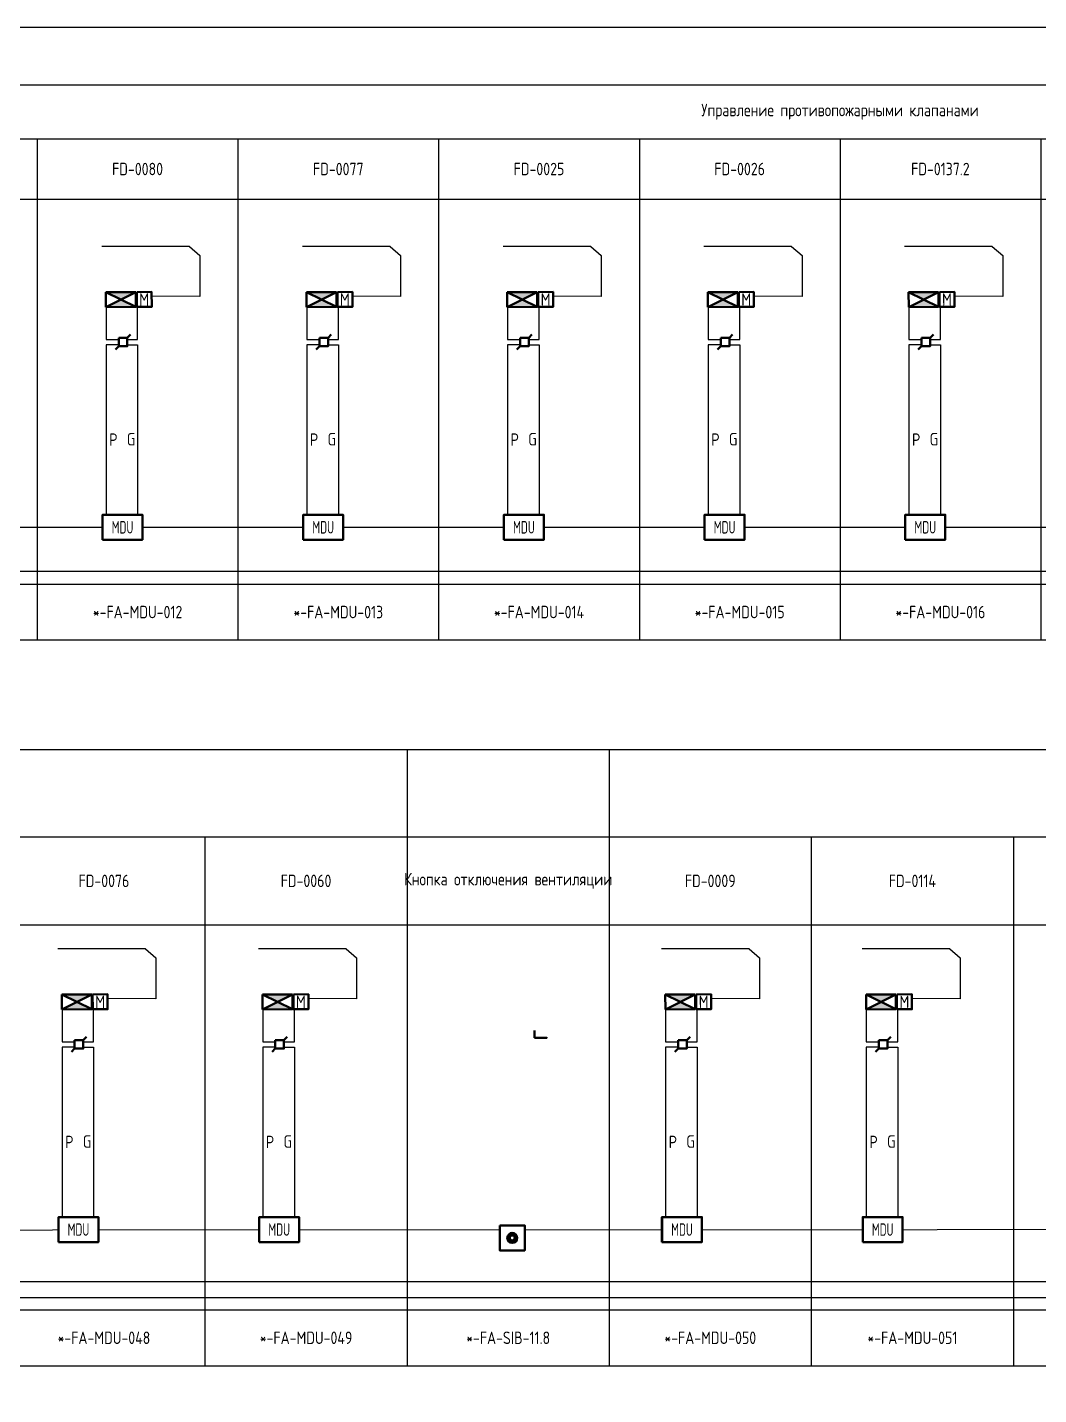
# Model space of a CAD drawing. Header units: millimetres. Extents: x 127230 to 906013, y -355313 to -209225.
# Drawn here: x 261642 to 281908, y -284653 to -257273 of the extents above; entities that cross this region are included whole.
import ezdxf
from ezdxf.enums import TextEntityAlignment as Align

# ---------------------------------------------------------------- set-up
doc = ezdxf.new("R2018")
doc.units = ezdxf.units.MM
doc.linetypes.add('Cплошная', pattern=[0])
for name, color, linetype, lineweight in [('14', 250, 'Continuous', 0), ('GM_кабель_СПС', 6, 'Continuous', 25), ('АТ_ПС_ИП_025', 1, 'Continuous', 25), ('АТ_ПС_ППКП_025', 5, 'Continuous', 25), ('АТ_ПС_Текст_025', 7, 'Continuous', 25), ('АТ_ПС_Трасса_100', 1, 'Continuous', 100)]:
    doc.layers.add(name, color=color, linetype=linetype, lineweight=lineweight)
doc.layers.add('ПС2', color=230, linetype='Continuous')
doc.styles.add('GLE_OASR_TextStyle', font='GOST2304A.ttf')
doc.styles.get("Standard").update_dxf_attribs({"font": 'gost_0.ttf'})
doc.styles.add('ГОСТ 2.304', font='CS_Gost2304.shx', dxfattribs={"width": 0.8})
doc.styles.add('Текст Т', font='isocpeur.ttf')

# ---------------------------------------------------------------- blocks, each defined once
blk = doc.blocks.new('*U53')
at = {"color": 0, "lineweight": 30, "width": 1.001, "flags": 104}
blk.add_attdef('ТЕКСТ1', text='', height=2.5, dxfattribs=at).set_placement((0.55, 3.27), align=Align.TOP_LEFT)
at = {"color": 0, "lineweight": 0}
blk.add_wipeout([(0, 4.3), (16.02, 4.3), (16.02, 0), (0, 0)], dxfattribs=at)
blk = doc.blocks.new('*U54')
at = {"color": 0, "lineweight": 30, "width": 1.001, "flags": 104}
blk.add_attdef('ТЕКСТ1', text='', height=2.5, dxfattribs=at).set_placement((0.55, 3.27), align=Align.TOP_LEFT)
at = {"color": 0, "lineweight": 0}
blk.add_wipeout([(0, 4.3), (21.07, 4.3), (21.07, 0), (0, 0)], dxfattribs=at)
blk = doc.blocks.new('*U49')
at = {"linetype": 'Continuous', "lineweight": 25}
blk.add_wipeout([(-1.5, -1.5), (-1.5, 1.5), (1.5, 1.5), (1.5, -1.5)], dxfattribs=at)
at = {"color": 0, "linetype": 'Continuous', "lineweight": -2}
for p, q in [((1.5, 1.5), (2.63, 2.63)), ((-1.5, -1.5), (-2.63, -2.63))]:
    blk.add_line(p, q, dxfattribs=at)
blk.add_lwpolyline([(-1.5, 1.5), (1.5, 1.5), (1.5, -1.5), (-1.5, -1.5)], close=True, dxfattribs=at)
blk = doc.blocks.new('*U52')
at = {"linetype": 'Continuous', "lineweight": -2}
h = blk.add_hatch(color=0, dxfattribs=at)
h.dxf.hatch_style = 1
h.paths.add_polyline_path([(-6, 2.97), (-2.98, 1.48), (0, 2.97)])
h.paths.add_polyline_path([(-2.98, 1.48), (-6, -0.03), (0, -0.03), (0, 0)])
at = {"color": 0, "linetype": 'Continuous', "lineweight": -2}
for p, q in [((-6, -0.03), (-6, 2.97)), ((0, 2.97), (-6, 2.97)), ((-6, 2.97), (0, 0)), ((-6, -0.03), (0, 2.97)), ((0, -0.03), (0, 2.97)), ((0, 1.47), (0.18, 1.47)), ((-6, -0.03), (0, -0.03))]:
    blk.add_line(p, q, dxfattribs=at)
blk.add_lwpolyline([(0.18, 2.97), (3.18, 2.97), (3.18, -0.03), (0.18, -0.03)], close=True, dxfattribs=at)
at = {"color": 0, "linetype": 'Continuous', "lineweight": -2, "style": 'GLE_OASR_TextStyle'}
blk.add_text('М', height=2.5, dxfattribs=at).set_placement((1.68, 1.47), align=Align.MIDDLE_CENTER)
blk = doc.blocks.new('*U51')
at = {"color": 0, "linetype": 'Continuous', "lineweight": -2}
blk.add_lwpolyline([(-8, -0.03), (0, -0.03), (0, 4.97), (-8, 4.97)], close=True, dxfattribs=at)
at = {"color": 0, "linetype": 'Continuous', "lineweight": -2, "style": 'ГОСТ 2.304', "width": 0.8, "flags": 4}
blk.add_attdef('НАДПИСЬ', text='', height=2.5, dxfattribs=at).set_placement((-4, 2.47), align=Align.MIDDLE_CENTER)
blk = doc.blocks.new('*U50')
at = {"color": 0, "lineweight": 0}
blk.add_wipeout([(-2.08, 6.13), (-19.65, 6.12), (-19.65, 1.83), (-2.08, 1.83)], dxfattribs=at)
at = {"color": 0, "linetype": 'Cплошная', "lineweight": 25}
for q in [(-19.65, 1.83), (0, 0)]:
    blk.add_line((-2.08, 1.83), q, dxfattribs=at)
at = {"color": 0, "lineweight": 30, "flags": 104}
blk.add_attdef('ТЕКСТ1', text='', height=2.5, dxfattribs=at).set_placement((-2.99, 5.1), align=Align.TOP_RIGHT)
blk = doc.blocks.new('*T83')
at = {"color": 7, "linetype": 'ByBlock', "transparency": 16777216}
for p, q in [((0, 0), (156845, 0)), ((0, 0), (0, -11120)), ((40217, 0), (40217, -11120)), ((44238, 0), (44238, -11120)), ((48260, 0), (48260, -11120)), ((88477, 0), (88477, -11120)), ((92498, 0), (92498, -11120)), ((96520, 0), (96520, -11120)), ((100542, 0), (100542, -11120)), ((104563, 0), (104563, -11120)), ((156845, 0), (156845, -11120)), ((0, -1085), (4022, -1085)), ((4022, -1085), (4022, -11120)), ((8043, -1085), (8043, -11120)), ((12065, -1085), (12065, -11120)), ((16087, -1085), (16087, -11120)), ((20108, -1085), (20108, -11120)), ((24130, -1085), (24130, -11120)), ((28152, -1085), (28152, -11120)), ((32173, -1085), (32173, -11120)), ((36195, -1085), (36195, -11120)), ((40217, -1085), (156845, -1085)), ((52282, -1085), (52282, -11120)), ((56303, -1085), (56303, -11120)), ((60325, -1085), (60325, -11120)), ((64347, -1085), (64347, -11120)), ((68368, -1085), (68368, -11120)), ((72390, -1085), (72390, -11120)), ((76412, -1085), (76412, -11120)), ((80433, -1085), (80433, -11120)), ((84455, -1085), (84455, -11120)), ((108585, -1085), (108585, -11120)), ((112607, -1085), (112607, -11120)), ((116628, -1085), (116628, -11120)), ((120650, -1085), (120650, -11120)), ((124672, -1085), (124672, -11120)), ((128693, -1085), (128693, -11120)), ((132715, -1085), (132715, -11120)), ((136737, -1085), (136737, -11120)), ((140758, -1085), (140758, -11120)), ((144780, -1085), (144780, -11120)), ((148802, -1085), (148802, -11120)), ((152823, -1085), (152823, -11120)), ((0, -2294), (156845, -2294)), ((0, -10002), (156845, -10002)), ((0, -11120), (156845, -11120))]:
    blk.add_line(p, q, dxfattribs=at)
at = {"color": 0, "linetype": 'ByBlock', "lineweight": -2, "transparency": 16777216}
blk.add_line((4022, -1085), (40217, -1085), dxfattribs=at)
at = {"color": 7, "transparency": 16777216, "attachment_point": 5}
for s, insert, char_height, width, style in [('Управление противопожарными клапанами', (94509, -542), 250, 4020.47, 'GLE_OASR_TextStyle'), ('Управление противопожарными клапанами', (20108, -542), 250, 40215.47, 'GLE_OASR_TextStyle'), ('Управление противопожарными клапанами', (42227, -542), 0.18, 4020.47, 'Текст Т'), ('Управление противопожарными клапанами', (46249, -542), 0.18, 4020.47, 'Текст Т'), ('Управление противопожарными клапанами', (68368, -542), 250, 40215.47, 'GLE_OASR_TextStyle'), ('Управление противопожарными клапанами', (90488, -542), 0.18, 4020.47, 'Текст Т'), ('Управление противопожарными клапанами', (98531, -542), 0.18, 4020.47, 'Текст Т'), ('Управление противопожарными клапанами', (102553, -542), 0.18, 4020.47, 'Текст Т'), ('Управление противопожарными клапанами', (130704, -542), 250, 52280.47, 'GLE_OASR_TextStyle'), ('Дистанционный пуск ^Jсистемы дымоудаления', (42227, -1689), 250, 4020.47, 'GLE_OASR_TextStyle'), ('Дистанционный пуск ^Jсистемы дымоудаления', (46249, -1689), 250, 4020.47, 'GLE_OASR_TextStyle'), ('Дистанционный пуск ^Jсистемы дымоудаления', (90488, -1689), 250, 4020.47, 'GLE_OASR_TextStyle'), ('Дистанционный пуск ^Jсистемы дымоудаления', (98531, -1689), 250, 4020.47, 'GLE_OASR_TextStyle'), ('Дистанционный пуск ^Jсистемы дымоудаления', (102553, -1689), 250, 4020.47, 'GLE_OASR_TextStyle'), ('FD-0142', (2011, -1689), 250, 4020.47, 'GLE_OASR_TextStyle'), ('FD-0141', (6032, -1689), 250, 4020.47, 'GLE_OASR_TextStyle'), ('FD-0027', (10054, -1689), 250, 4020.47, 'GLE_OASR_TextStyle'), ('FD-0005', (14076, -1689), 250, 4020.47, 'GLE_OASR_TextStyle'), ('SD-0004', (18097, -1689), 250, 4020.47, 'GLE_OASR_TextStyle'), ('FD-0004', (22119, -1689), 250, 4020.47, 'GLE_OASR_TextStyle'), ('FD-0140', (26141, -1689), 250, 4020.47, 'GLE_OASR_TextStyle'), ('FD-0028', (30162, -1689), 250, 4020.47, 'GLE_OASR_TextStyle'), ('FD-0030', (34184, -1689), 250, 4020.47, 'GLE_OASR_TextStyle'), ('FD-0027', (38206, -1689), 250, 4020.47, 'GLE_OASR_TextStyle'), ('FD-121', (50271, -1689), 250, 4020.47, 'GLE_OASR_TextStyle'), ('FD-0080', (54292, -1689), 250, 4020.47, 'GLE_OASR_TextStyle'), ('FD-0077', (58314, -1689), 250, 4020.47, 'GLE_OASR_TextStyle'), ('FD-0025', (62336, -1689), 250, 4020.47, 'GLE_OASR_TextStyle'), ('FD-0026', (66357, -1689), 250, 4020.47, 'GLE_OASR_TextStyle'), ('FD-0137.2', (70379, -1689), 250, 4020.47, 'GLE_OASR_TextStyle'), ('FD-0137.1', (74401, -1689), 250, 4020.47, 'GLE_OASR_TextStyle'), ('FD-0113', (78422, -1689), 250, 4020.47, 'GLE_OASR_TextStyle'), ('FD-0072', (82444, -1689), 250, 4020.47, 'GLE_OASR_TextStyle'), ('FD-0073', (86466, -1689), 250, 4020.47, 'GLE_OASR_TextStyle'), ('FD-0137.3', (94509, -1689), 250, 4020.47, 'GLE_OASR_TextStyle'), ('FD-0002', (106574, -1689), 250, 4020.47, 'GLE_OASR_TextStyle'), ('FD-0083', (110596, -1689), 250, 4020.47, 'GLE_OASR_TextStyle'), ('FD-0082', (114618, -1689), 250, 4020.47, 'GLE_OASR_TextStyle'), ('FD-0024', (118639, -1689), 250, 4020.47, 'GLE_OASR_TextStyle'), ('SD-0001', (122661, -1689), 250, 4020.47, 'GLE_OASR_TextStyle'), ('FD-0001', (126683, -1689), 250, 4020.47, 'GLE_OASR_TextStyle'), ('FD-0003', (130704, -1689), 250, 4020.47, 'GLE_OASR_TextStyle'), ('FD-0023', (134726, -1689), 250, 4020.47, 'GLE_OASR_TextStyle'), ('FD-0022', (138748, -1689), 250, 4020.47, 'GLE_OASR_TextStyle'), ('FD-0032', (142769, -1689), 250, 4020.47, 'GLE_OASR_TextStyle'), ('FD-0010', (146791, -1689), 250, 4020.47, 'GLE_OASR_TextStyle'), ('FD-0155', (150813, -1689), 250, 4020.47, 'GLE_OASR_TextStyle'), ('FD-0085', (154834, -1689), 250, 4020.47, 'GLE_OASR_TextStyle'), ('*-FA-MDU-001', (2011, -10561), 250, 4020.47, 'GLE_OASR_TextStyle'), ('*-FA-MDU-002', (6032, -10561), 250, 4020.47, 'GLE_OASR_TextStyle'), ('*-FA-MDU-003', (10054, -10561), 250, 4020.47, 'GLE_OASR_TextStyle'), ('*-FA-MDU-004', (14076, -10561), 250, 4020.47, 'GLE_OASR_TextStyle'), ('*-FA-MDU-005', (18097, -10561), 250, 4020.47, 'GLE_OASR_TextStyle'), ('*-FA-MDU-006', (22119, -10561), 250, 4020.47, 'GLE_OASR_TextStyle'), ('*-FA-MDU-007', (26141, -10561), 250, 4020.47, 'GLE_OASR_TextStyle'), ('*-FA-MDU-008', (30162, -10561), 250, 4020.47, 'GLE_OASR_TextStyle'), ('*-FA-MDU-009', (34184, -10561), 250, 4020.47, 'GLE_OASR_TextStyle'), ('*-FA-MDU-010', (38206, -10561), 250, 4020.47, 'GLE_OASR_TextStyle'), ('*-FA-SIB-11.7', (42227, -10561), 250, 4020.47, 'GLE_OASR_TextStyle'), ('*-FA-SIB-11.6', (46249, -10561), 250, 4020.47, 'GLE_OASR_TextStyle'), ('*-FA-MDU-011', (50271, -10561), 250, 4020.47, 'GLE_OASR_TextStyle'), ('*-FA-MDU-012', (54292, -10561), 250, 4020.47, 'GLE_OASR_TextStyle'), ('*-FA-MDU-013', (58314, -10561), 250, 4020.47, 'GLE_OASR_TextStyle'), ('*-FA-MDU-014', (62336, -10561), 250, 4020.47, 'GLE_OASR_TextStyle'), ('*-FA-MDU-015', (66357, -10561), 250, 4020.47, 'GLE_OASR_TextStyle'), ('*-FA-MDU-016', (70379, -10561), 250, 4020.47, 'GLE_OASR_TextStyle'), ('*-FA-MDU-017', (74401, -10561), 250, 4020.47, 'GLE_OASR_TextStyle'), ('*-FA-MDU-018', (78422, -10561), 250, 4020.47, 'GLE_OASR_TextStyle'), ('*-FA-MDU-019', (82444, -10561), 250, 4020.47, 'GLE_OASR_TextStyle'), ('*-FA-MDU-020', (86466, -10561), 250, 4020.47, 'GLE_OASR_TextStyle'), ('*-FA-SIB-11.5', (90488, -10561), 250, 4020.47, 'GLE_OASR_TextStyle'), ('*-FA-MDU-021', (94509, -10561), 250, 4020.47, 'GLE_OASR_TextStyle'), ('*-FA-SIB-11.4', (98531, -10561), 250, 4020.47, 'GLE_OASR_TextStyle'), ('*-FA-SIB-11.3', (102553, -10561), 250, 4020.47, 'GLE_OASR_TextStyle'), ('*-FA-MDU-022', (106574, -10561), 250, 4020.47, 'GLE_OASR_TextStyle'), ('*-FA-MDU-023', (110596, -10561), 250, 4020.47, 'GLE_OASR_TextStyle'), ('*-FA-MDU-024', (114618, -10561), 250, 4020.47, 'GLE_OASR_TextStyle'), ('*-FA-MDU-025', (118639, -10561), 250, 4020.47, 'GLE_OASR_TextStyle'), ('*-FA-MDU-026', (122661, -10561), 250, 4020.47, 'GLE_OASR_TextStyle'), ('*-FA-MDU-027', (126683, -10561), 250, 4020.47, 'GLE_OASR_TextStyle'), ('*-FA-MDU-028', (130704, -10561), 250, 4020.47, 'GLE_OASR_TextStyle'), ('*-FA-MDU-029', (134726, -10561), 250, 4020.47, 'GLE_OASR_TextStyle'), ('*-FA-MDU-030', (138748, -10561), 250, 4020.47, 'GLE_OASR_TextStyle'), ('*-FA-MDU-031', (142769, -10561), 250, 4020.47, 'GLE_OASR_TextStyle'), ('*-FA-MDU-032', (146791, -10561), 250, 4020.47, 'GLE_OASR_TextStyle'), ('*-FA-MDU-033', (150813, -10561), 250, 4020.47, 'GLE_OASR_TextStyle'), ('*-FA-MDU-34', (154834, -10561), 250, 4020.47, 'GLE_OASR_TextStyle')]:
    blk.add_mtext(s, dxfattribs=dict(at, insert=insert, char_height=char_height, width=width, style=style))
blk = doc.blocks.new('*T84')
at = {"color": 7, "linetype": 'ByBlock', "transparency": 16777216}
for p, q in [((0, 0), (97200, 0)), ((0, 0), (0, -1753)), ((60750, 0), (60750, -12341)), ((64800, 0), (64800, -12341)), ((97200, 0), (97200, -12341)), ((101250, 0), (101250, -12341)), ((113400, 0), (113400, -12341)), ((120377, 0), (160877, 0)), ((120377, 0), (120377, -12341)), ((124427, 0), (124427, -12341)), ((132527, 0), (132527, -12341)), ((136577, 0), (136577, -12341)), ((160877, 0), (160877, -12341)), ((0, -1753), (160877, -1753)), ((4050, -1753), (4050, -12341)), ((8100, -1753), (8100, -12341)), ((12150, -1753), (12150, -12341)), ((16200, -1753), (16200, -12341)), ((20250, -1753), (20250, -12341)), ((24300, -1753), (24300, -12341)), ((28350, -1753), (28350, -12341)), ((32400, -1753), (32400, -12341)), ((36450, -1753), (36450, -12341)), ((40500, -1753), (40500, -12341)), ((44550, -1753), (44550, -12341)), ((48600, -1753), (48600, -12341)), ((52650, -1753), (52650, -12341)), ((56700, -1753), (56700, -12341)), ((68850, -1753), (68850, -12341)), ((72900, -1753), (72900, -12341)), ((76950, -1753), (76950, -12341)), ((81000, -1753), (81000, -12341)), ((85050, -1753), (85050, -12341)), ((89100, -1753), (89100, -12341)), ((93150, -1753), (93150, -12341)), ((105300, -1753), (105300, -12341)), ((109350, -1753), (109350, -12341)), ((128477, -1753), (128477, -12341)), ((140627, -1753), (140627, -12341)), ((144677, -1753), (144677, -12341)), ((148727, -1753), (148727, -12341)), ((152777, -1753), (152777, -12341)), ((156827, -1753), (156827, -12341)), ((0, -3512), (160877, -3512)), ((0, -3512), (0, -11223)), ((0, -11223), (160877, -11223)), ((0, -12341), (160877, -12341))]:
    blk.add_line(p, q, dxfattribs=at)
at = {"color": 0, "linetype": 'ByBlock', "lineweight": -2, "transparency": 16777216}
for p, q in [((97200, 0), (120377, 0)), ((0, -1753), (0, -3512)), ((0, -11223), (0, -12341))]:
    blk.add_line(p, q, dxfattribs=at)
at = {"color": 7, "transparency": 16777216, "char_height": 250, "attachment_point": 5}
for s, insert, width, style in [('Отключение приточно-вытяжной вентиляции', (99225, -877), 4048.8, 'GLE_OASR_TextStyle'), ('Отключение вытяжной вентиляции, кондиционирования, электроконвекторов* ', (116888, -877), 6975.56, 'GLE_OASR_TextStyle'), ('Управление противопожарными клапанами', (107325, -877), 12148.8, 'GLE_OASR_TextStyle'), ('Отключение F0-51-010-NHC13^J/F0-51-010-NHC12/F0-51-010-NHC14 от Щита ^JF0-51-010-NHC11', (116888, -2632), 6975.56, 'GLE_OASR_TextStyle'), ('ПВ1 (FAB-0001A)/ ПВ1р (FAB-0001В)', (99225, -2632), 4048.8, 'GLE_OASR_TextStyle'), ('Дистанционный пуск ^Jсистемы дымоудаления', (122402, -2632), 4048.8, 'GLE_OASR_TextStyle'), ('Дистанционный пуск ^Jсистемы дымоудаления', (134552, -2632), 4048.8, 'GLE_OASR_TextStyle'), ('FD-0006', (2025, -2632), 4048.8, 'GLE_OASR_TextStyle'), ('FD-0154', (6075, -2632), 4048.8, 'GLE_OASR_TextStyle'), ('FD-0087', (10125, -2632), 4048.8, 'GLE_OASR_TextStyle'), ('FD-118', (14175, -2632), 4048.8, 'GLE_OASR_TextStyle'), ('FD-0130', (18225, -2632), 4048.8, 'GLE_OASR_TextStyle'), ('FD-0131', (22275, -2632), 4048.8, 'GLE_OASR_TextStyle'), ('FD-0112', (26325, -2632), 4048.8, 'GLE_OASR_TextStyle'), ('FD-0043', (30375, -2632), 4048.8, 'GLE_OASR_TextStyle'), ('FD-0096', (34425, -2632), 4048.8, 'GLE_OASR_TextStyle'), ('FD-0057', (38475, -2632), 4048.8, 'GLE_OASR_TextStyle'), ('FD-0097', (42525, -2632), 4048.8, 'GLE_OASR_TextStyle'), ('FD-0074', (46575, -2632), 4048.8, 'GLE_OASR_TextStyle'), ('FD-0075', (50625, -2632), 4048.8, 'GLE_OASR_TextStyle'), ('FD-0076', (54675, -2632), 4048.8, 'GLE_OASR_TextStyle'), ('FD-0060', (58725, -2632), 4048.8, 'GLE_OASR_TextStyle'), ('{\\C256;Кнопка отключения вентиляции}', (62775, -2632), 4048.8, 'GLE_OASR_TextStyle'), ('FD-0009', (66825, -2632), 4048.8, 'GLE_OASR_TextStyle'), ('FD-0114', (70875, -2632), 4048.8, 'GLE_OASR_TextStyle'), ('FD-0153', (74925, -2632), 4048.8, 'GLE_OASR_TextStyle'), ('FD-0152', (78975, -2632), 4048.8, 'GLE_OASR_TextStyle'), ('FD-0151', (83025, -2632), 4048.8, 'GLE_OASR_TextStyle'), ('FD-0008', (87075, -2632), 4048.8, 'GLE_OASR_TextStyle'), ('FD-0125', (91125, -2632), 4048.8, 'GLE_OASR_TextStyle'), ('FD-0058', (95175, -2632), 4048.8, 'GLE_OASR_TextStyle'), ('FD-0078', (103275, -2632), 4048.8, 'GLE_OASR_TextStyle'), ('FD-0031', (107325, -2632), 4048.8, 'GLE_OASR_TextStyle'), ('FD-0081', (111375, -2632), 4048.8, 'GLE_OASR_TextStyle'), ('FD-0091', (126452, -2632), 4048.8, 'GLE_OASR_TextStyle'), ('FD-0046', (130502, -2632), 4048.8, 'GLE_OASR_TextStyle'), ('FD-0093', (138602, -2632), 4048.8, 'GLE_OASR_TextStyle'), ('FD-0045', (142652, -2632), 4048.8, 'GLE_OASR_TextStyle'), ('FD-0044', (146702, -2632), 4048.8, 'GLE_OASR_TextStyle'), ('FD-0007', (150752, -2632), 4048.8, 'GLE_OASR_TextStyle'), ('FD-0071', (154802, -2632), 4048.8, 'GLE_OASR_TextStyle'), ('FD-0143', (158852, -2632), 4048.8, 'GLE_OASR_TextStyle'), ('*-FA-MDU-035', (2025, -11782), 4048.8, 'GLE_OASR_TextStyle'), ('*-FA-MDU-036', (6075, -11782), 4048.8, 'GLE_OASR_TextStyle'), ('*-FA-MDU-037', (10125, -11782), 4048.8, 'GLE_OASR_TextStyle'), ('*-FA-MDU-038', (14175, -11782), 4048.8, 'GLE_OASR_TextStyle'), ('*-FA-MDU-039', (18225, -11782), 4048.8, 'GLE_OASR_TextStyle'), ('*-FA-MDU-040', (22275, -11782), 4048.8, 'GLE_OASR_TextStyle'), ('*-FA-MDU-041', (26325, -11782), 4048.8, 'GLE_OASR_TextStyle'), ('*-FA-MDU-042', (30375, -11782), 4048.8, 'GLE_OASR_TextStyle'), ('*-FA-MDU-043', (34425, -11782), 4048.8, 'Текст Т'), ('*-FA-MDU-044', (38475, -11782), 4048.8, 'Текст Т'), ('*-FA-MDU-045', (42525, -11782), 4048.8, 'Текст Т'), ('*-FA-MDU-046', (46575, -11782), 4048.8, 'Текст Т'), ('*-FA-MDU-047', (50625, -11782), 4048.8, 'Текст Т'), ('*-FA-MDU-048', (54675, -11782), 4048.8, 'GLE_OASR_TextStyle'), ('*-FA-MDU-049', (58725, -11782), 4048.8, 'GLE_OASR_TextStyle'), ('*-FA-SIB-11.8', (62775, -11782), 4048.8, 'GLE_OASR_TextStyle'), ('*-FA-MDU-050', (66825, -11782), 4048.8, 'GLE_OASR_TextStyle'), ('*-FA-MDU-051', (70875, -11782), 4048.8, 'GLE_OASR_TextStyle'), ('*-FA-MDU-052', (74925, -11782), 4048.8, 'GLE_OASR_TextStyle'), ('*-FA-MDU-053', (78975, -11782), 4048.8, 'GLE_OASR_TextStyle'), ('*-FA-MDU-054', (83025, -11782), 4048.8, 'GLE_OASR_TextStyle'), ('*-FA-MDU-055', (87075, -11782), 4048.8, 'GLE_OASR_TextStyle'), ('*-FA-MDU-056', (91125, -11782), 4048.8, 'GLE_OASR_TextStyle'), ('*-FA-MDU-057', (95175, -11782), 4048.8, 'GLE_OASR_TextStyle'), (' *-FA-MR4-11.1', (99225, -11782), 4048.8, 'GLE_OASR_TextStyle'), ('*-FA-MDU-058', (103275, -11782), 4048.8, 'GLE_OASR_TextStyle'), ('*-FA-MDU-059', (107325, -11782), 4048.8, 'GLE_OASR_TextStyle'), ('*-FA-MDU-060', (111375, -11782), 4048.8, 'GLE_OASR_TextStyle'), (' *-FA-MR1-11.2', (116888, -11782), 6975.56, 'GLE_OASR_TextStyle'), ('*-FA-SIB-11.2', (122402, -11782), 4048.8, 'GLE_OASR_TextStyle'), ('*-FA-MDU-061', (126452, -11782), 4048.8, 'GLE_OASR_TextStyle'), ('*-FA-MDU-062', (130502, -11782), 4048.8, 'GLE_OASR_TextStyle'), ('*-FA-SIB-11.1', (134552, -11782), 4048.8, 'GLE_OASR_TextStyle'), ('*-FA-MDU-063', (138602, -11782), 4048.8, 'GLE_OASR_TextStyle'), ('*-FA-MDU-064', (142652, -11782), 4048.8, 'GLE_OASR_TextStyle'), ('*-FA-MDU-065', (146702, -11782), 4048.8, 'GLE_OASR_TextStyle'), ('*-FA-MDU-066', (150752, -11782), 4048.8, 'GLE_OASR_TextStyle'), ('*-FA-MDU-067', (154802, -11782), 4048.8, 'GLE_OASR_TextStyle'), ('*-FA-MDU-068', (158852, -11782), 4048.8, 'GLE_OASR_TextStyle')]:
    blk.add_mtext(s, dxfattribs=dict(at, insert=insert, width=width, style=style))
at = {"transparency": 16777216, "insert": (30375, -877), "char_height": 250, "width": 60748.8, "attachment_point": 5, "style": 'GLE_OASR_TextStyle'}
blk.add_mtext('Управление противопожарными клапанами', dxfattribs=at)
at = {"color": 0, "transparency": 16777216, "char_height": 250, "attachment_point": 5, "style": 'GLE_OASR_TextStyle'}
for s, insert, width in [('{\\C256;Управление противопожарными клапанами}', (81000, -877), 32398.8), ('{\\C7;Управление противопожарными клапанами}', (128477, -877), 8098.8), ('{\\C7;Управление противопожарными клапанами}', (148727, -877), 24298.8)]:
    blk.add_mtext(s, dxfattribs=dict(at, insert=insert, width=width))
blk = doc.blocks.new('*U56')
at = {"linetype": 'Continuous', "lineweight": -2}
h = blk.add_hatch(dxfattribs=at)
h.set_pattern_fill('ANGLE', color=0)
h.set_pattern_definition([(0, (7.841, 39.882), (0, 6.985), [5.08, -1.905]), (90, (7.841, 39.882), (-6.985, 4e-16), [5.08, -1.905])])
h.paths.add_polyline_path([(3.41, 42.45, 1), (6.91, 42.45, 1)])
h = blk.add_hatch()
h.set_pattern_fill('ANGLE', color=0)
h.set_pattern_definition([(0, (2.6406, 39.934), (0, 6.985), [5.08, -1.905]), (90, (2.6406, 39.934), (-6.985, 4e-16), [5.08, -1.905])])
h.paths.add_polyline_path([(6.25, 42.89), (6.25, 42.43), (7.64, 42.43)])
h.paths.add_polyline_path([(7.64, 42.43), (6.25, 42.43), (6.25, 41.98)])
at = {"linetype": 'Cплошная'}
blk.add_wipeout([(-2.5, 5), (-2.51, -0.01), (2.5, -0.01), (2.5, 5)], dxfattribs=at)
at = {"linetype": 'ByBlock', "lineweight": -2}
h = blk.add_hatch(color=0, dxfattribs=at)
h.dxf.hatch_style = 1
h.paths.add_polyline_path([(-1, 2.5, 1), (1, 2.5, 1)])
h.paths.add_polyline_path([(0.5, 2.5, -1), (-0.5, 2.5, -1)], flags=16)
at = {"color": 0, "linetype": 'ByBlock', "lineweight": -2}
blk.add_lwpolyline([(-2.5, 5), (2.5, 5), (2.5, 0), (-2.5, 0)], close=True, dxfattribs=at)
for radius in [1, 0.5]:
    blk.add_circle((0, 2.5), radius, dxfattribs=at)

msp = doc.modelspace()

# ---------------------------------------------------------------- linework, layer by layer
at = {"layer": '14', "color": 6, "lineweight": 25}
for points in [[(263221, -262875), (263221, -263525), (263473, -263525)], [(267242, -262875), (267242, -263525), (267494, -263525)], [(271264, -262875), (271264, -263525), (271516, -263525)], [(275286, -262875), (275286, -263525), (275538, -263525)], [(279307, -262875), (279307, -263525), (279559, -263525)], [(262338, -276938), (262338, -277588), (262590, -277588)], [(266360, -276938), (266360, -277588), (266612, -277588)], [(274432, -276938), (274432, -277588), (274684, -277588)], [(278453, -276938), (278453, -277588), (278705, -277588)]]:
    msp.add_lwpolyline(points, dxfattribs=at)
at = {"layer": 'GM_кабель_СПС'}
msp.add_lwpolyline([(206256, -267284), (366325, -267284), (366314, -268167), (208961, -268167), (208961, -281375), (368507, -281312), (368507, -282711), (205488, -282711), (205511, -267534)], dxfattribs=at)
at = {"layer": 'АТ_ПС_Трасса_100', "color": 92, "lineweight": 25, "ltscale": 100}
for points in [[(263645, -263525), (263853, -263525), (263853, -262876)], [(267667, -263525), (267875, -263525), (267875, -262876)], [(271689, -263525), (271897, -263525), (271897, -262876)], [(275710, -263525), (275918, -263525), (275918, -262876)], [(279732, -263525), (279940, -263525), (279940, -262876)], [(263645, -263632), (263853, -263632), (263853, -267034)], [(267667, -263632), (267875, -263632), (267875, -267034)], [(271689, -263632), (271897, -263632), (271897, -267034)], [(275710, -263632), (275918, -263632), (275918, -267034)], [(279732, -263632), (279940, -263632), (279940, -267034)], [(262763, -277588), (262971, -277588), (262971, -276939)], [(266785, -277588), (266993, -277588), (266993, -276939)], [(274856, -277588), (275064, -277588), (275064, -276939)], [(278878, -277588), (279086, -277588), (279086, -276939)], [(262763, -277695), (262971, -277695), (262971, -281097)], [(266785, -277695), (266993, -277695), (266993, -281097)], [(274856, -277695), (275064, -277695), (275064, -281097)], [(278878, -277695), (279086, -277695), (279086, -281097)]]:
    msp.add_lwpolyline(points, dxfattribs=at)
at = {"layer": 'АТ_ПС_Трасса_100', "color": 6, "lineweight": 25, "ltscale": 100}
for points in [[(263473, -263632), (263221, -263632), (263221, -267034)], [(267494, -263632), (267242, -263632), (267242, -267034)], [(271516, -263632), (271264, -263632), (271264, -267034)], [(275538, -263632), (275286, -263632), (275286, -267034)], [(279559, -263632), (279307, -263632), (279307, -267034)], [(262590, -277695), (262338, -277695), (262338, -281097)], [(266612, -277695), (266360, -277695), (266360, -281097)], [(274684, -277695), (274432, -277695), (274432, -281097)], [(278705, -277695), (278453, -277695), (278453, -281097)]]:
    msp.add_lwpolyline(points, dxfattribs=at)

# ---------------------------------------------------------------- block references
for name, p in [('*T83', (209559, -258421)), ('*T84', (208502, -271733))]:
    msp.add_blockref(name, p)
at = {"layer": 'ПС2', "color": 5, "lineweight": 50, "transparency": 33554687, "xscale": 100, "yscale": 100, "zscale": 100, "rotation": 0.1250381865928775}
for p in [(263816, -262870), (267838, -262870), (271860, -262870), (275881, -262870), (279903, -262870), (262934, -276934), (266956, -276934), (275027, -276934), (279049, -276934)]:
    msp.add_blockref('*U52', p, dxfattribs=at)

# ---------------------------------------------------------------- texts
at = {"layer": 'АТ_ПС_Текст_025', "char_height": 250, "attachment_point": 5, "style": 'GLE_OASR_TextStyle'}
for s, insert in [('P', (263367, -265529)), ('G', (263722, -265521)), ('P', (267389, -265529)), ('G', (267744, -265521)), ('P', (271410, -265529)), ('G', (271766, -265521)), ('P', (275432, -265529)), ('G', (275787, -265521)), ('P', (279454, -265529)), ('G', (279809, -265521)), ('P', (262485, -279593)), ('G', (262840, -279584)), ('P', (266506, -279593)), ('G', (266862, -279584)), ('P', (274578, -279593)), ('G', (274933, -279584)), ('P', (278600, -279593)), ('G', (278955, -279584))]:
    msp.add_mtext_dynamic_manual_height_columns(s, width=1237.88, gutter_width=12.5, heights=[0], dxfattribs=dict(at, insert=insert))

# ---------------------------------------------------------------- next in the draw order: block references
at = {"layer": 'АТ_ПС_ИП_025', "lineweight": 50, "xscale": 57.51779866433964, "yscale": 57.51779866433964, "zscale": 57.51779866433964}
for p in [(263559, -263574), (267581, -263574), (271602, -263574), (275624, -263574), (279646, -263574), (262677, -277638), (266698, -277638), (274770, -277638), (278792, -277638)]:
    msp.add_blockref('*U49', p, dxfattribs=at)
at = {"layer": 'АТ_ПС_Текст_025', "linetype": 'Continuous'}
ref = msp.add_blockref('*U50', (265101, -261843), dxfattribs=dict(at, xscale=100, yscale=100, zscale=100))
lines = msp.add_mtext('230 В AC*** ', dxfattribs={"layer": '0', "color": 0, "insert": (264802, -261333), "char_height": 2.5, "attachment_point": 1})
ref.add_attrib('ТЕКСТ1', '', (264802, -261333), dxfattribs={"flags": 104}).embed_mtext(lines)
ref = msp.add_blockref('*U50', (269122, -261843), dxfattribs=dict(at, xscale=100, yscale=100, zscale=100))
lines = msp.add_mtext('230 В AC*** ', dxfattribs={"layer": '0', "color": 0, "insert": (268823, -261333), "char_height": 2.5, "attachment_point": 1})
ref.add_attrib('ТЕКСТ1', '', (268823, -261333), dxfattribs={"flags": 104}).embed_mtext(lines)
ref = msp.add_blockref('*U50', (273144, -261843), dxfattribs=dict(at, xscale=100, yscale=100, zscale=100))
lines = msp.add_mtext('230 В AC*** ', dxfattribs={"layer": '0', "color": 0, "insert": (272845, -261333), "char_height": 2.5, "attachment_point": 1})
ref.add_attrib('ТЕКСТ1', '', (272845, -261333), dxfattribs={"flags": 104}).embed_mtext(lines)
ref = msp.add_blockref('*U50', (277166, -261843), dxfattribs=dict(at, xscale=100, yscale=100, zscale=100))
lines = msp.add_mtext('230 В AC*** ', dxfattribs={"layer": '0', "color": 0, "insert": (276867, -261333), "char_height": 2.5, "attachment_point": 1})
ref.add_attrib('ТЕКСТ1', '', (276867, -261333), dxfattribs={"flags": 104}).embed_mtext(lines)
ref = msp.add_blockref('*U50', (281187, -261843), dxfattribs=dict(at, xscale=100, yscale=100, zscale=100))
lines = msp.add_mtext('230 В AC*** ', dxfattribs={"layer": '0', "color": 0, "insert": (280888, -261333), "char_height": 2.5, "attachment_point": 1})
ref.add_attrib('ТЕКСТ1', '', (280888, -261333), dxfattribs={"flags": 104}).embed_mtext(lines)
at = {"layer": 'АТ_ПС_Текст_025', "transparency": 33554636}
ref = msp.add_blockref('*U53', (263912, -263700), dxfattribs=dict(at, xscale=99.99980000000001, yscale=99.99980000000001, zscale=99.99980000000001))
lines = msp.add_mtext('\\W1.0010;*FA-XK-012', dxfattribs={"layer": '0', "color": 0, "insert": (263967, -263373), "char_height": 2.5, "attachment_point": 1})
ref.add_attrib('ТЕКСТ1', '', (263967, -263373), dxfattribs={"flags": 104}).embed_mtext(lines)
ref = msp.add_blockref('*U53', (267934, -263700), dxfattribs=dict(at, xscale=99.99980000000001, yscale=99.99980000000001, zscale=99.99980000000001))
lines = msp.add_mtext('\\W1.0010;*FA-XK-013', dxfattribs={"layer": '0', "color": 0, "insert": (267988, -263373), "char_height": 2.5, "attachment_point": 1})
ref.add_attrib('ТЕКСТ1', '', (267988, -263373), dxfattribs={"flags": 104}).embed_mtext(lines)
ref = msp.add_blockref('*U53', (271955, -263700), dxfattribs=dict(at, xscale=99.99980000000001, yscale=99.99980000000001, zscale=99.99980000000001))
lines = msp.add_mtext('\\W1.0010;*FA-XK-014', dxfattribs={"layer": '0', "color": 0, "insert": (272010, -263373), "char_height": 2.5, "attachment_point": 1})
ref.add_attrib('ТЕКСТ1', '', (272010, -263373), dxfattribs={"flags": 104}).embed_mtext(lines)
ref = msp.add_blockref('*U53', (275977, -263700), dxfattribs=dict(at, xscale=99.99980000000001, yscale=99.99980000000001, zscale=99.99980000000001))
lines = msp.add_mtext('\\W1.0010;*FA-XK-015', dxfattribs={"layer": '0', "color": 0, "insert": (276032, -263373), "char_height": 2.5, "attachment_point": 1})
ref.add_attrib('ТЕКСТ1', '', (276032, -263373), dxfattribs={"flags": 104}).embed_mtext(lines)
ref = msp.add_blockref('*U53', (279999, -263700), dxfattribs=dict(at, xscale=99.99980000000001, yscale=99.99980000000001, zscale=99.99980000000001))
lines = msp.add_mtext('\\W1.0010;*FA-XK-016', dxfattribs={"layer": '0', "color": 0, "insert": (280053, -263373), "char_height": 2.5, "attachment_point": 1})
ref.add_attrib('ТЕКСТ1', '', (280053, -263373), dxfattribs={"flags": 104}).embed_mtext(lines)
at = {"layer": 'АТ_ПС_Текст_025', "transparency": 33554636, "xscale": 99.99980000000001, "yscale": 99.99980000000001, "zscale": 99.99980000000001, "rotation": 90.0000000004073}
for p in [(263105, -266263), (264370, -266263), (267127, -266263), (268392, -266263), (271148, -266263), (272414, -266263), (275170, -266263), (276435, -266263), (279192, -266263), (280457, -266263), (262223, -280326), (263488, -280326), (266244, -280326), (267510, -280326), (274316, -280326), (275581, -280326), (278338, -280326), (279603, -280326)]:
    msp.add_blockref('*U54', p, dxfattribs=at)
at = {"layer": 'АТ_ПС_Текст_025', "linetype": 'Continuous'}
ref = msp.add_blockref('*U50', (264218, -275907), dxfattribs=dict(at, xscale=100, yscale=100, zscale=100))
lines = msp.add_mtext('230 В AC*** ', dxfattribs={"layer": '0', "color": 0, "insert": (263919, -275396), "char_height": 2.5, "attachment_point": 1})
ref.add_attrib('ТЕКСТ1', '', (263919, -275396), dxfattribs={"flags": 104}).embed_mtext(lines)
ref = msp.add_blockref('*U50', (268240, -275907), dxfattribs=dict(at, xscale=100, yscale=100, zscale=100))
lines = msp.add_mtext('230 В AC*** ', dxfattribs={"layer": '0', "color": 0, "insert": (267941, -275396), "char_height": 2.5, "attachment_point": 1})
ref.add_attrib('ТЕКСТ1', '', (267941, -275396), dxfattribs={"flags": 104}).embed_mtext(lines)
ref = msp.add_blockref('*U50', (276312, -275907), dxfattribs=dict(at, xscale=100, yscale=100, zscale=100))
lines = msp.add_mtext('230 В AC*** ', dxfattribs={"layer": '0', "color": 0, "insert": (276013, -275396), "char_height": 2.5, "attachment_point": 1})
ref.add_attrib('ТЕКСТ1', '', (276013, -275396), dxfattribs={"flags": 104}).embed_mtext(lines)
ref = msp.add_blockref('*U50', (280333, -275907), dxfattribs=dict(at, xscale=100, yscale=100, zscale=100))
lines = msp.add_mtext('230 В AC*** ', dxfattribs={"layer": '0', "color": 0, "insert": (280034, -275396), "char_height": 2.5, "attachment_point": 1})
ref.add_attrib('ТЕКСТ1', '', (280034, -275396), dxfattribs={"flags": 104}).embed_mtext(lines)
at = {"layer": 'АТ_ПС_Текст_025', "transparency": 33554636}
ref = msp.add_blockref('*U53', (263030, -277763), dxfattribs=dict(at, xscale=99.99980000000001, yscale=99.99980000000001, zscale=99.99980000000001))
lines = msp.add_mtext('\\W1.0010;*FA-XK-048', dxfattribs={"layer": '0', "color": 0, "insert": (263084, -277436), "char_height": 2.5, "attachment_point": 1})
ref.add_attrib('ТЕКСТ1', '', (263084, -277436), dxfattribs={"flags": 104}).embed_mtext(lines)
ref = msp.add_blockref('*U53', (267051, -277763), dxfattribs=dict(at, xscale=99.99980000000001, yscale=99.99980000000001, zscale=99.99980000000001))
lines = msp.add_mtext('\\W1.0010;*FA-XK-049', dxfattribs={"layer": '0', "color": 0, "insert": (267106, -277436), "char_height": 2.5, "attachment_point": 1})
ref.add_attrib('ТЕКСТ1', '', (267106, -277436), dxfattribs={"flags": 104}).embed_mtext(lines)
ref = msp.add_blockref('*U53', (275123, -277763), dxfattribs=dict(at, xscale=99.99980000000001, yscale=99.99980000000001, zscale=99.99980000000001))
lines = msp.add_mtext('\\W1.0010;*FA-XK-050', dxfattribs={"layer": '0', "color": 0, "insert": (275177, -277436), "char_height": 2.5, "attachment_point": 1})
ref.add_attrib('ТЕКСТ1', '', (275177, -277436), dxfattribs={"flags": 104}).embed_mtext(lines)
ref = msp.add_blockref('*U53', (279145, -277763), dxfattribs=dict(at, xscale=99.99980000000001, yscale=99.99980000000001, zscale=99.99980000000001))
lines = msp.add_mtext('\\W1.0010;*FA-XK-051', dxfattribs={"layer": '0', "color": 0, "insert": (279199, -277436), "char_height": 2.5, "attachment_point": 1})
ref.add_attrib('ТЕКСТ1', '', (279199, -277436), dxfattribs={"flags": 104}).embed_mtext(lines)

# ---------------------------------------------------------------- next in the draw order: wipeouts: each hides what was drawn before it
at = {"lineweight": 25}
for points in [[(263150, -267034), (263950, -267034), (263950, -267534), (263150, -267534)], [(267171, -267034), (267971, -267034), (267971, -267534), (267171, -267534)], [(271193, -267034), (271993, -267034), (271993, -267534), (271193, -267534)], [(275215, -267034), (276015, -267034), (276015, -267534), (275215, -267534)], [(279236, -267034), (280036, -267034), (280036, -267534), (279236, -267534)], [(262267, -281097), (263067, -281097), (263067, -281597), (262267, -281597)], [(266289, -281097), (267089, -281097), (267089, -281597), (266289, -281597)], [(274361, -281097), (275161, -281097), (275161, -281597), (274361, -281597)], [(278382, -281097), (279182, -281097), (279182, -281597), (278382, -281597)]]:
    msp.add_wipeout(points, dxfattribs=at).dxf.layer = 'АТ_ПС_Трасса_100'

# ---------------------------------------------------------------- next in the draw order: linework, layer by layer
at = {"color": 18, "true_color": 0x000000}
msp.add_lwpolyline([(204063, -285232), (370338, -285232), (370338, -257273), (204063, -257273)], close=True, dxfattribs=at)
at = {"layer": '14', "color": 6, "lineweight": 25}
for points in [[(265101, -261843), (265101, -262662), (264134, -262657)], [(269122, -261843), (269122, -262662), (268156, -262657)], [(273144, -261843), (273144, -262662), (272177, -262657)], [(277166, -261843), (277166, -262662), (276199, -262657)], [(281187, -261843), (281187, -262662), (280221, -262657)], [(264218, -275907), (264218, -276725), (263251, -276721)], [(268240, -275907), (268240, -276725), (267273, -276721)], [(276312, -275907), (276312, -276725), (275345, -276721)], [(280333, -275907), (280333, -276725), (279366, -276721)]]:
    msp.add_lwpolyline(points, dxfattribs=at)
at = {"layer": 'GM_кабель_СПС', "color": 34}
msp.add_lwpolyline([(307881, -281724), (307881, -282396), (208215, -282396), (208215, -268917)], dxfattribs=at)

# ---------------------------------------------------------------- next in the draw order: block references
at = {"layer": 'АТ_ПС_ППКП_025', "color": 1, "linetype": 'Continuous', "lineweight": 50}
ref = msp.add_blockref('*U51', (263949, -267530), dxfattribs=dict(at, xscale=100, yscale=100, zscale=100))
ref.add_attrib('НАДПИСЬ', 'MDU', dxfattribs={"layer": '0', "color": 0, "linetype": 'Continuous', "lineweight": -2, "height": 250, "style": 'ГОСТ 2.304', "width": 0.8}).set_placement((263550, -267284), align=Align.MIDDLE_CENTER)
ref = msp.add_blockref('*U51', (267971, -267530), dxfattribs=dict(at, xscale=100, yscale=100, zscale=100))
ref.add_attrib('НАДПИСЬ', 'MDU', dxfattribs={"layer": '0', "color": 0, "linetype": 'Continuous', "lineweight": -2, "height": 250, "style": 'ГОСТ 2.304', "width": 0.8}).set_placement((267571, -267284), align=Align.MIDDLE_CENTER)
ref = msp.add_blockref('*U51', (271993, -267530), dxfattribs=dict(at, xscale=100, yscale=100, zscale=100))
ref.add_attrib('НАДПИСЬ', 'MDU', dxfattribs={"layer": '0', "color": 0, "linetype": 'Continuous', "lineweight": -2, "height": 250, "style": 'ГОСТ 2.304', "width": 0.8}).set_placement((271593, -267284), align=Align.MIDDLE_CENTER)
ref = msp.add_blockref('*U51', (276014, -267530), dxfattribs=dict(at, xscale=100, yscale=100, zscale=100))
ref.add_attrib('НАДПИСЬ', 'MDU', dxfattribs={"layer": '0', "color": 0, "linetype": 'Continuous', "lineweight": -2, "height": 250, "style": 'ГОСТ 2.304', "width": 0.8}).set_placement((275615, -267284), align=Align.MIDDLE_CENTER)
ref = msp.add_blockref('*U51', (280036, -267530), dxfattribs=dict(at, xscale=100, yscale=100, zscale=100))
ref.add_attrib('НАДПИСЬ', 'MDU', dxfattribs={"layer": '0', "color": 0, "linetype": 'Continuous', "lineweight": -2, "height": 250, "style": 'ГОСТ 2.304', "width": 0.8}).set_placement((279636, -267284), align=Align.MIDDLE_CENTER)
ref = msp.add_blockref('*U51', (263067, -281594), dxfattribs=dict(at, xscale=100, yscale=100, zscale=100))
ref.add_attrib('НАДПИСЬ', 'MDU', dxfattribs={"layer": '0', "color": 0, "linetype": 'Continuous', "lineweight": -2, "height": 250, "style": 'ГОСТ 2.304', "width": 0.8}).set_placement((262667, -281347), align=Align.MIDDLE_CENTER)
ref = msp.add_blockref('*U51', (267089, -281594), dxfattribs=dict(at, xscale=100, yscale=100, zscale=100))
ref.add_attrib('НАДПИСЬ', 'MDU', dxfattribs={"layer": '0', "color": 0, "linetype": 'Continuous', "lineweight": -2, "height": 250, "style": 'ГОСТ 2.304', "width": 0.8}).set_placement((266689, -281347), align=Align.MIDDLE_CENTER)
ref = msp.add_blockref('*U51', (275160, -281594), dxfattribs=dict(at, xscale=100, yscale=100, zscale=100))
ref.add_attrib('НАДПИСЬ', 'MDU', dxfattribs={"layer": '0', "color": 0, "linetype": 'Continuous', "lineweight": -2, "height": 250, "style": 'ГОСТ 2.304', "width": 0.8}).set_placement((274761, -281347), align=Align.MIDDLE_CENTER)
ref = msp.add_blockref('*U51', (279182, -281594), dxfattribs=dict(at, xscale=100, yscale=100, zscale=100))
ref.add_attrib('НАДПИСЬ', 'MDU', dxfattribs={"layer": '0', "color": 0, "linetype": 'Continuous', "lineweight": -2, "height": 250, "style": 'ГОСТ 2.304', "width": 0.8}).set_placement((278782, -281347), align=Align.MIDDLE_CENTER)

# ---------------------------------------------------------------- next in the draw order: block references
at = {"layer": 'АТ_ПС_ИП_025', "color": 5, "lineweight": 50, "transparency": 33554687, "xscale": 100, "yscale": 100, "zscale": 100}
msp.add_blockref('*U56', (271360, -281764), dxfattribs=at)

doc.saveas('drawing.dxf')
